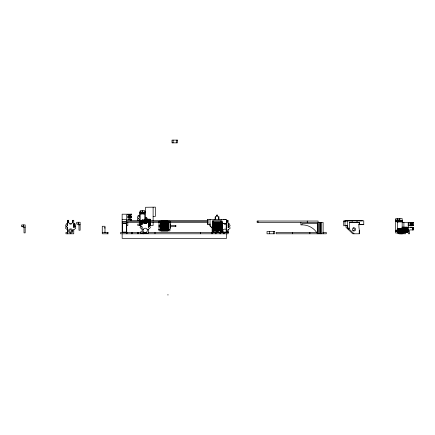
<?xml version="1.0" encoding="UTF-8"?>
<svg xmlns="http://www.w3.org/2000/svg" width="435" height="435" viewBox="0 0 435 435"><rect width="100%" height="100%" fill="white"/><g stroke="black" fill="none" stroke-linecap="round" stroke-linejoin="round"><path stroke-width="0.65" d="M207.767 222.405L207.767 224.493L207.767 219.436L226.526 219.43L226.526 232.426M207.767 220.86L207.767 219.425M210.045 223.971L210.045 225.928L212.427 228.217M343.715 225.868L343.715 220.801L362.475 220.806M345.994 225.346L345.994 227.298L352.752 233.791L359.212 233.791C360.256 231.442 357.842 225.379 359.392 224.014M345.994 221.475L345.994 220.828M347.293 225.346L347.293 227.298L354.052 233.791M348.272 229.484L348.272 228.147M349.571 222.334L359.326 222.394L359.326 224.677L359.897 224.677A0.685 0.685 0 0 0 359.696 224.194M359.788 224.677L363.769 224.677L363.774 220.801L345.026 220.801L345.015 225.868M412.565 222.399L412.565 223.193L410.287 223.193L412.478 223.193L412.826 222.399L412.826 223.084L413.049 222.399L413.196 223.084L413.25 222.399L402.467 222.399M412.565 224.906L410.287 224.792L412.565 224.792L412.565 225.705L410.287 225.705L412.478 225.705L412.826 224.906L412.826 225.591L413.049 224.906L413.196 225.591L413.25 224.906L408.128 224.906C408.808 225.004 408.808 222.981 408.128 223.084L413.25 223.084L413.25 222.399M160.129 226.336L159.852 226.26L160.167 226.222M160.287 225.607L160.569 225.607L160.249 225.52M216.853 230.599L216.576 230.615L216.842 230.512M217.103 230.637L217.375 230.566L217.065 230.523M217.549 230.98L217.5 230.854M397.943 230.626L396.812 230.648L397.943 229.462C396.568 229.435 396.492 231.523 397.715 231.741M68.638 222.867L68.469 222.029C69.29 225.553 73.999 223.481 72.618 220.3L73.76 220.3L73.76 227.5L74.189 227.5L74.189 225.906M72.678 222.867L72.846 220.3M72.846 230.92C72.917 233.731 68.398 233.731 68.469 230.92C68.398 228.125 72.917 228.125 72.846 230.92L71.797 230.92A1.142 1.142 0 0 1 70.089 231.909A1.142 1.142 0 0 1 70.089 229.936A1.142 1.142 0 0 1 71.797 230.92M141.44 213.955C141.032 212.514 143.202 212.334 142.267 210.665M143.55 213.955L143.55 213.079L142.495 212.378L142.495 210.665M223.644 223.416C225.651 225.21 227.831 222.367 226.988 220.3L228.13 220.3L228.13 227.75M227.048 222.867L227.217 220.3M397.943 222.622C395.312 221.953 398.525 220.061 397.715 218.636M396.889 230.164L396.802 230.599L397.9 230.409M399.667 218.636L399.667 220.393L398.754 221.486L399.667 221.486L395.66 221.437L396.84 221.284L395.66 221.062L396.889 221.051L395.66 220.801L397.052 220.801L395.66 220.681M413.25 223.084L413.049 222.399M407.165 227.869L408.47 227.869L408.47 233.791L409.612 233.791L409.612 229.919L413.25 229.919L413.25 227.413L408.128 227.413C408.808 227.516 408.808 225.488 408.128 225.591L413.25 225.591L413.049 224.906M159.145 222.176L158.998 222.426L160.825 222.475M131.424 219.207L131.424 220.458L131.479 219.207L126.694 219.207L126.694 217.38L131.479 217.38L131.424 216.701L126.694 216.701L126.694 214.874L131.479 214.874L131.278 214.189L131.055 214.874L131.055 214.189L130.707 214.988L128.515 214.988L130.794 214.988L130.794 214.189M131.278 216.701L131.424 217.38L131.278 216.701L131.055 217.38L131.055 216.701L130.707 217.495L128.515 217.495L130.794 217.495L130.794 216.586L128.515 216.586L130.794 216.701M397.133 229.794L396.812 230.648L397.78 230.224M66.419 225.906L65.506 228.185L67.555 229.897M138.025 218.191L137.346 219.898L138.368 220.752M140.994 225.357L140.081 227.641L142.136 229.348M143.213 229.539L143.414 229.158M147.253 222.323L146.916 222.872L143.534 222.872L143.349 222.573M397.503 229.549L396.812 230.648L397.856 229.914M226.575 232.469C229.816 227.755 220.039 228.114 223.601 232.546M128.515 214.988L130.794 214.988M128.515 217.495L130.794 217.495M130.794 219.207L128.515 219.093L130.794 219.093L130.794 220.458M128.515 216.586L130.794 216.586M128.515 219.093L130.794 219.093M408.128 224.792L408.465 224.792L408.188 224.792M410.287 223.193L412.565 223.193M408.128 227.298L408.465 227.298L408.188 227.298M410.287 225.705L412.565 225.705M412.565 227.413L410.287 227.298L412.565 227.298L412.565 229.919M410.287 224.792L412.565 224.792M410.287 227.298L412.565 227.298M159.901 225.656L160.02 225.95L160.02 225.662M345.183 225.558L344.558 225.596M78.664 223.416L78.588 222.883L78.441 223.378M140.217 222.872L142.191 222.872L140.217 222.638L141.701 222.638M74.782 226.76L75.81 225.906L74.896 223.628L73.983 223.628L73.983 225.221M73.76 229.897L75.81 228.185L74.896 225.906L73.983 225.906L73.983 227.5M148.335 227.07L150.385 225.357L149.471 223.079L148.563 223.079L148.563 224.677M148.335 229.348L150.385 227.641L149.471 225.357L148.563 225.357L148.563 226.956M228.13 229.897L230.18 228.185L229.267 225.906L228.359 225.906L228.359 227.5M146.78 223.03L146.258 223.405M216.973 231.045L216.826 230.8L216.913 231.121M346.407 225.624L345.809 225.515L346.396 225.629M408.128 223.193L408.465 223.193L408.188 223.193M408.128 225.705L408.465 225.705L408.188 225.705M213.612 230.148C214.634 232.105 213.242 232.181 213.563 231.828M220.675 230.148C221.698 232.105 220.311 232.181 220.632 231.828M160.21 226.162L160.51 225.988L159.895 226.428M208.664 224.259L209.148 224.264M209.077 224.281L208.903 223.96L208.664 224.264M71.492 224.052L69.817 224.052M225.868 224.052L224.194 224.052M317.43 223.536L317.43 233.791C314.385 227.848 307.387 224.416 300.873 224.9L300.873 222.394M228.13 232.149L226.869 232.029L228.13 232.029M145.594 219.213L145.594 207.272L155.398 207.136L155.398 216.391L153.115 216.391M141.353 213.514L142.267 213.471L140.217 213.471L141.397 213.319L140.217 213.096L141.44 213.079L140.217 212.835L141.609 212.835L140.217 212.71L141.69 212.71L140.217 212.465L142.06 212.465L140.217 212.378L144.773 212.378M396.802 221.486L397.715 221.486M403.316 233.758L400.863 233.791L399.667 232.975L395.66 232.975L395.66 218.636L402.174 218.636L402.174 228.549M221.344 219.43L221.023 219.43M357.293 220.801L356.972 220.801M359.201 220.806L359.68 220.806M361.191 220.806L360.713 220.806M356.472 222.394L357.015 222.394L357.015 220.801M360.191 224.677L360.745 224.677M354.541 222.399L356.102 222.394M222.649 223.302L222.078 223.313L222.078 221.051L212.323 221.029L212.323 231.969L221.964 231.969M140.217 211.943L142.267 211.943M140.538 212.014L139.396 212.014L139.396 217.408M142.495 212.079L143.528 212.079M144.458 212.014L145.594 212.014M140.217 213.514L144.773 213.471L143.55 213.096L144.773 213.079L143.381 212.835L144.773 212.835L143.3 212.71L144.773 212.71L142.93 212.465L144.773 212.465L142.495 212.378M140.217 213.971L144.773 213.971M216.69 215.102L217.598 215.102M216.576 215.216L217.712 215.216M139.396 215.341L139.167 216.934M216.483 215.559L216.82 215.559M216.369 215.673L216.788 215.673M139.396 216.934L138.939 216.934L138.939 215.341L138.254 215.341L137.346 217.62L139.396 219.327M215.499 217.098L215.129 217.098L215.129 219.283M218.615 217.098L218.745 219.283M138.939 219.213L139.396 219.213M144.773 219.213L150.244 219.213L150.244 224.482M150.244 219.283L144.659 219.283L150.244 219.452M144.773 219.381L150.244 219.381M122.132 219.664L126.699 219.664L126.737 232.426M395.66 219.909L399.667 219.909M141.5 220.355L208.245 220.344M126.699 220.344L140.293 220.344M141.081 220.355L141.631 220.355M395.66 220.431L402.174 220.431L399.895 220.344L399.895 218.636M140.217 220.583L150.244 220.583M212.323 221.029L221.964 221.029L221.964 232.426M397.617 221.431L398.797 221.284L397.617 221.062L398.841 221.051L397.617 220.801L399.009 220.801L397.617 220.681L399.091 220.681L397.617 220.431M400.33 220.431L402.174 220.681L400.7 220.681L400.95 221.051L402.174 221.062L399.895 220.344M140.217 221.382L150.244 221.382M122.132 221.486L140.293 221.486M149.803 221.486L159.319 221.486M170.188 221.486L208.245 221.486M395.66 221.486L402.174 221.284L400.95 221.062L401.037 221.486M343.715 221.768L345.423 221.768M140.217 221.834L150.244 221.834M397.617 221.942L402.174 221.942M122.132 222.171L126.699 222.171M359.326 222.394L349.571 222.394L359.326 222.421L353.753 222.394L354.291 222.399M168.117 222.475L169.944 222.475M143.735 222.633L145.768 222.633M159.145 222.524L159.112 222.133M126.699 222.622L142.223 222.638M143.561 222.638L159.319 222.622M170.188 222.622L208.245 222.622M147.052 222.698L143.708 222.66M148.232 222.872L150.244 222.872M212.323 222.85L221.964 222.85M212.323 222.965L221.964 222.965M142.136 223.117L141.908 224.677M212.323 223.079L221.964 223.079M160.825 223.16L168.117 223.16M212.323 223.193L221.964 223.193M122.132 223.307L126.737 223.307M212.323 223.307L226.526 223.307M212.323 223.421L221.964 223.421M140.217 223.454L141.462 223.454M144.567 223.454L145.812 223.454M148.33 223.454L150.244 223.454M212.323 223.536L221.964 223.536M67.555 223.628L67.327 225.221M144.898 223.606L146.231 223.606M148.237 223.606L150.244 223.606M212.323 223.65L221.964 223.65M212.323 223.764L221.964 223.764M212.323 223.878L221.964 223.878M212.323 223.992L221.964 223.992M212.323 224.107L221.964 224.107M212.323 224.221L221.964 224.221M148.237 224.253L150.244 224.253M212.323 224.335L221.964 224.335M212.323 224.449L221.964 224.449M80.127 224.536L78.936 224.536L78.936 224.085L76.707 224.085L76.707 222.258L80.127 222.258L80.127 230.235L78.991 230.235L78.969 224.998L77.849 224.085M212.323 224.563L221.964 224.563M148.335 224.677L148.765 224.677L148.765 223.079M212.323 224.677L221.964 224.677M358.598 224.677L363.769 224.677M212.323 224.792L221.964 224.792M212.323 224.906L221.964 224.906M78.963 224.993L79.387 224.993M212.323 225.02L221.964 225.02M160.825 225.096L159.455 225.096L159.455 226.923L160.825 226.923M212.323 225.129L221.964 225.129M67.555 225.221L67.104 225.221L67.104 223.628L66.419 223.628L65.506 225.906L67.555 227.614M73.76 225.221L74.189 225.221L74.189 223.628M228.13 225.221L228.56 225.221L228.56 223.628M212.323 225.243L221.964 225.243M212.323 225.357L221.964 225.357M140.592 225.504L137.803 225.504L137.803 224.139L139.303 224.139M149.983 225.504L153.115 225.504L153.115 222.247M170.558 225.439L175.751 225.439L175.751 226.581L170.558 226.581M212.323 225.471L221.964 225.471M126.699 225.586L127.841 225.586L127.841 222.356M212.323 225.586L221.964 225.586M212.323 225.7L221.964 225.7M212.323 225.814L221.964 225.814M212.323 225.928L221.964 225.928M21.75 226.042L22.06 226.042M212.323 226.042L221.964 226.042M212.323 226.156L221.964 226.156M212.323 226.271L221.964 226.271M212.323 226.385L221.964 226.385M212.323 226.499L221.964 226.499M212.323 226.613L221.964 226.613M212.323 226.727L221.964 226.727M212.323 226.842L221.964 226.842M141.679 226.956L142.136 226.956L142.136 233.247M148.335 226.956L148.765 226.956L148.765 225.357M212.323 226.956L221.964 226.956M212.323 227.07L221.964 227.07M25.17 227.184L23.974 227.184L23.974 226.727L21.75 226.727L21.75 224.906L25.17 224.906L25.17 232.883L24.028 232.883L24.007 227.646L22.892 226.727M212.323 227.184L221.964 227.184M402.043 227.184L407.644 227.184L407.644 232.448L397.617 232.448M221.964 227.298L211.453 227.287L210.045 225.928L210.045 219.436M402.043 227.249L407.644 227.249M104.656 227.413L104.998 227.413M212.323 227.413L221.964 227.413M402.174 227.353L407.644 227.353M67.104 227.5L67.555 227.5M212.323 227.527L221.964 227.527M228.13 227.5L228.56 227.5L228.56 225.906M212.323 227.641L221.964 227.641M212.323 227.755L221.964 227.755M212.323 227.864L221.964 227.864M212.323 227.978L221.964 227.978M104.656 228.092L104.998 228.092M212.323 228.092L221.964 228.092M212.323 228.206L221.964 228.206M212.323 228.321L221.964 228.321M407.644 228.321L398.9 228.321M212.323 228.435L221.964 228.435M212.323 228.549L221.964 228.549M397.617 228.549L407.644 228.549M212.323 228.663L221.964 228.663M347.402 228.652L348.272 228.658M160.825 228.859L168.117 228.859M212.323 228.777L221.964 228.777M212.323 228.892L221.964 228.892M212.323 229.006L221.964 229.006M212.323 229.12L221.964 229.12M212.323 229.234L221.964 229.234M212.323 229.348L221.964 229.348M397.617 229.348L407.644 229.348M212.323 229.462L221.964 229.462M158.998 229.544L160.825 229.544M168.117 229.544L169.944 229.544M212.323 229.577L221.964 229.577M159.145 229.588L159.112 229.201M212.323 229.691L221.964 229.691M407.165 229.691L408.47 229.691M212.323 229.805L221.964 229.805M397.617 229.805L407.644 229.805M212.323 229.919L221.964 229.919M212.323 230.033L221.964 230.033M212.323 230.148L221.964 230.148M407.165 230.376L408.47 230.376M396.812 230.653L395.66 230.648L407.644 230.604M397.617 230.844L407.644 230.844M395.66 230.653L396.883 231.023L395.66 231.039L398.107 231.056M397.617 231.425L407.644 231.425M395.66 231.572L397.525 231.572M397.617 231.572L408.47 231.512L407.165 231.512M213.27 231.855L213.955 231.855M216.119 231.915L218.169 231.915M220.338 231.855L221.018 231.855M226.869 232.029L228.13 231.953M104.541 232.198L104.998 232.198M397.617 232.219L407.644 232.219M140.848 232.404L120.582 232.426L120.582 233.791L228.13 233.791L228.13 229.403M143.604 232.426L147.008 232.426M148.297 232.426L228.119 232.426M317.099 232.426L276.149 232.426L276.149 233.791L326.293 233.791L326.293 232.426L322.694 232.426M102.263 232.654L108.413 232.654M108.413 233.791L102.263 233.791L102.263 226.271L104.998 226.271L104.998 232.654M397.715 232.975L398.884 233.758L403.316 233.791L403.316 231.866M167.578 294.887L168.258 294.887M214.063 219.43L214.982 219.43M223.144 219.43L223.731 219.43M224.759 219.43L225.346 219.43M350.012 220.801L350.931 220.801M140.217 220.349L141.212 220.355M397.617 228.321L398.612 228.321M402.174 221.437L399.895 221.486L402.174 221.486M141.201 222.644L141.516 222.649M395.66 230.599L397.617 230.621M400.95 221.051L402.174 221.062M395.66 221.051L396.883 221.062M397.617 221.051L398.841 221.062M146.062 222.633L146.345 222.638M395.66 231.023L396.889 231.039M140.217 212.378L142.267 212.421M399.667 220.393L395.66 220.344L397.503 220.431M351.98 222.394L352.225 220.801M142.044 231.877L140.538 231.877L140.538 233.247L145.121 233.247L145.121 232.551L144.018 232.192L143.213 231.213A2.186 2.186 0 0 1 145.236 228.185A2.186 2.186 0 0 1 147.253 231.213L146.448 232.192L145.35 232.551L145.35 233.247L148.335 233.247L148.335 229.158M67.468 232.426L65.962 232.426L65.962 233.791L70.546 233.791L70.546 233.084M397.617 220.344L399.46 220.431M399.591 230.844L404.452 231.425M144.012 223.09L146.448 223.383M222.144 222.644L221.622 222.715A0.685 0.685 0 0 1 222.448 222.823M144.213 223.405L143.789 223.117M398.688 220.643L399.08 221.486M143.849 222.872L144.143 223.117M142.136 227.07L140.081 225.357L140.994 223.079L141.679 223.079L141.679 224.677L142.136 224.677L142.136 219.751L143.273 219.751L143.273 221.486A1.957 1.957 0 0 0 145.236 223.443A1.957 1.957 0 0 0 147.193 221.486L147.193 219.751L148.335 219.751L148.335 227.298M215.831 231.485L216.804 232.426M398.884 233.758L401.358 233.791M147.052 229.158L147.253 229.539M230.18 225.906L229.267 223.628L228.359 223.628L228.359 225.221M147.416 219.327L146.736 217.62L145.823 217.62L145.823 219.213M68.545 220.877L68.697 222.029L68.697 220.3L67.555 220.3L67.555 225.694M143.088 221.91L143.044 219.751M398.966 228.321L399.031 229.348L399.031 228.321L398.482 228.321L398.482 229.348M347.293 220.801L347.293 227.298L348.701 228.652L349.571 228.652L349.571 222.008M413.25 224.906L413.25 225.591M413.196 222.399L413.196 223.084M413.196 224.906L413.196 225.591M413.196 227.413L413.196 229.919M413.049 227.413L413.049 229.919M412.826 227.413L412.826 229.919M405.507 231.855L405.507 233.791L404.371 233.791L404.371 232.083M403.903 222.399L403.903 227.608M400.222 220.344L400.222 221.85M399.895 231.926L399.895 233.127M399.667 231.969L399.667 232.975M397.715 231.926L397.715 232.861M397.617 218.636L397.617 232.975M359.212 230.376L359.212 233.791M323.118 233.791L323.118 222.394L257.112 222.394L257.107 221.029L318.077 221.029L318.077 233.791M321.612 222.394L321.612 233.791M320.698 222.394L320.698 233.791M320.247 222.394L320.247 233.791M319.333 222.394L319.333 233.791M317.963 233.791L317.963 223.536L302.01 223.536L302.01 224.677M309.883 232.426L309.883 233.791M307.251 221.029L307.251 222.394M292.559 232.426L292.559 233.791M273.408 231.512L273.408 233.791M269.531 231.512L269.531 233.791M258.015 221.029L258.015 222.394M226.548 233.791L226.548 238.353L122.153 238.353L122.153 233.791M224.096 232.426L224.096 233.791M223.411 232.426L223.411 233.791M220.675 221.029L220.675 222.85M220.686 232.426L220.686 233.791M220.007 232.426L220.007 233.791M219.996 222.85L219.996 230.148M218.952 219.376L218.952 216.641L215.336 216.641L215.336 219.376M218.055 230.148L218.055 231.512L216.233 231.512L216.233 230.148M216.005 232.426L216.005 233.791M215.32 232.426L215.32 233.791M214.297 222.85L214.297 230.148M213.612 221.029L213.612 222.85M212.595 232.426L212.595 233.791M212.117 227.755L212.117 232.426M211.916 232.426L211.916 233.791M200.54 232.426L200.54 233.791M176.322 140.113L176.322 142.849M175.865 225.553L175.865 226.466M173.092 140.113L173.092 142.849M172.564 142.533L172.564 142.849M170.395 223.503L170.395 228.516M170.341 224.982L170.341 227.032M168.117 221.187L168.117 230.827M168.002 221.187L168.002 230.827M167.888 221.187L167.888 230.827M167.774 221.187L167.774 230.827M167.66 221.187L167.66 230.827M167.546 221.187L167.546 230.827M167.431 221.187L167.431 230.827M167.317 221.187L167.317 230.827M167.209 221.187L167.209 230.827M167.094 221.187L167.094 230.827M166.98 221.187L166.98 230.827M166.866 221.187L166.866 230.827M166.752 221.187L166.752 230.827M166.638 221.187L166.638 230.827M166.523 221.187L166.523 230.827M166.409 221.187L166.409 230.827M166.295 221.187L166.295 230.827M166.181 221.187L166.181 230.827M166.067 221.187L166.067 230.827M165.952 221.187L165.952 230.827M165.838 221.187L165.838 230.827M165.724 221.187L165.724 230.827M165.61 221.187L165.61 230.827M165.496 221.187L165.496 230.827M165.382 221.187L165.382 230.827M165.267 221.187L165.267 230.827M165.153 221.187L165.153 230.827M165.039 221.187L165.039 230.827M164.925 221.187L164.925 230.827M164.811 221.187L164.811 230.827M164.696 221.187L164.696 230.827M164.582 221.187L164.582 230.827M164.468 221.187L164.468 230.827M164.359 221.187L164.359 230.827M164.245 221.187L164.245 230.827M164.131 221.187L164.131 230.827M164.017 221.187L164.017 230.827M163.903 221.187L163.903 230.827M163.788 221.187L163.788 230.827M163.674 221.187L163.674 230.827M163.56 221.187L163.56 230.827M163.446 221.187L163.446 230.827M163.332 221.187L163.332 230.827M163.217 221.187L163.217 230.827M163.103 221.187L163.103 230.827M162.989 221.187L162.989 230.827M162.875 221.187L162.875 230.827M162.761 221.187L162.761 230.827M162.647 221.187L162.647 230.827M162.532 221.187L162.532 230.827M162.418 221.187L162.418 230.827M162.304 221.187L162.304 230.827M162.19 221.187L162.19 230.827M162.076 221.187L162.076 230.827M161.961 221.187L161.961 230.827M161.847 221.187L161.847 230.827M161.733 221.187L161.733 230.827M161.624 221.187L161.624 230.827M161.51 221.187L161.51 230.827M161.396 221.187L161.396 230.827M161.282 221.187L161.282 230.827M161.167 221.187L161.167 230.827M161.053 221.187L161.053 230.827M160.939 221.187L160.939 230.827M160.825 221.187L160.825 230.827M159.417 222.133L159.417 222.818M159.417 229.201L159.417 229.881M159.058 224.982L159.058 227.032M155.001 232.426L155.001 233.791M153.115 207.272L153.115 220.947M147.052 219.213L147.052 219.648M146.029 217.62L146.029 219.213M144.773 220.811L144.773 210.665L140.217 210.665L140.217 225.009M142.941 232.883L142.941 233.791M139.396 218.761L139.396 221.007M139.396 222.242L139.396 225.504M138.509 232.426L138.509 233.791M137.824 232.426L137.824 233.791M132.115 232.426L132.115 233.791M131.43 232.426L131.43 233.791M131.278 214.189L131.278 214.874L131.424 214.189L122.132 214.189L122.181 232.426M131.278 219.207L131.278 220.458M131.055 219.207L131.055 220.458M126.998 232.426L126.998 233.791M126.313 232.426L126.313 233.791M107.282 232.654L107.282 233.791M78.305 222.258L78.305 224.085M73.76 229.403L73.76 233.791L70.769 233.791L70.769 233.084M67.626 220.3L67.626 225.694M67.626 227.048L67.626 233.791M67.555 227.048L67.555 233.791M23.343 224.906L23.343 226.727M146.073 223.508A2.186 2.186 0 0 1 144.806 223.628M159.014 222.633A0.729 0.729 0 0 1 159.014 222.307M159.014 229.702A0.729 0.729 0 0 1 159.014 229.375M358.87 224.085A0.685 0.685 0 0 1 359.555 224.085M353.166 227.853A1.593 1.593 0 0 1 353.166 230.931M213.77 231.953A0.729 0.729 0 0 1 213.444 231.953M220.833 231.953A0.729 0.729 0 0 1 220.512 231.953M23.463 225.76C23.582 226.771 24.05 225.085 23.468 225.7M131.479 214.189L131.424 214.874L131.479 214.189M143.626 213.471L142.495 213.514L144.773 213.514L143.626 213.465M177.464 140.113L171.994 140.113L171.994 142.849L177.464 142.849L177.464 140.113M141.44 213.096L140.217 213.096L141.44 213.096M144.773 213.096L143.55 213.096L144.773 213.096M169.944 221.187L158.998 221.187L158.998 230.827L169.944 230.827L169.944 221.187M126.395 223.65L122.523 223.65L122.523 232.083L126.395 232.083L126.395 223.65M226.184 223.65L222.307 223.65L222.307 232.083L226.184 232.083L226.184 223.65M160.597 225.325L159.683 225.325L159.683 226.695L160.597 226.695L160.597 225.325M217.826 230.376L216.461 230.376L216.461 231.284L217.826 231.284L217.826 230.376M274.55 231.512L267.025 231.512L267.025 233.791L274.55 233.791L274.55 231.512M143.626 233.791L143.626 232.883L143.604 233.791M131.479 217.38L131.479 216.701L131.424 217.38M352.921 230.523A1.593 1.593 0 0 0 355.591 229.805A1.593 1.593 0 0 0 353.639 227.853A1.593 1.593 0 0 0 352.921 230.523"/></g></svg>
